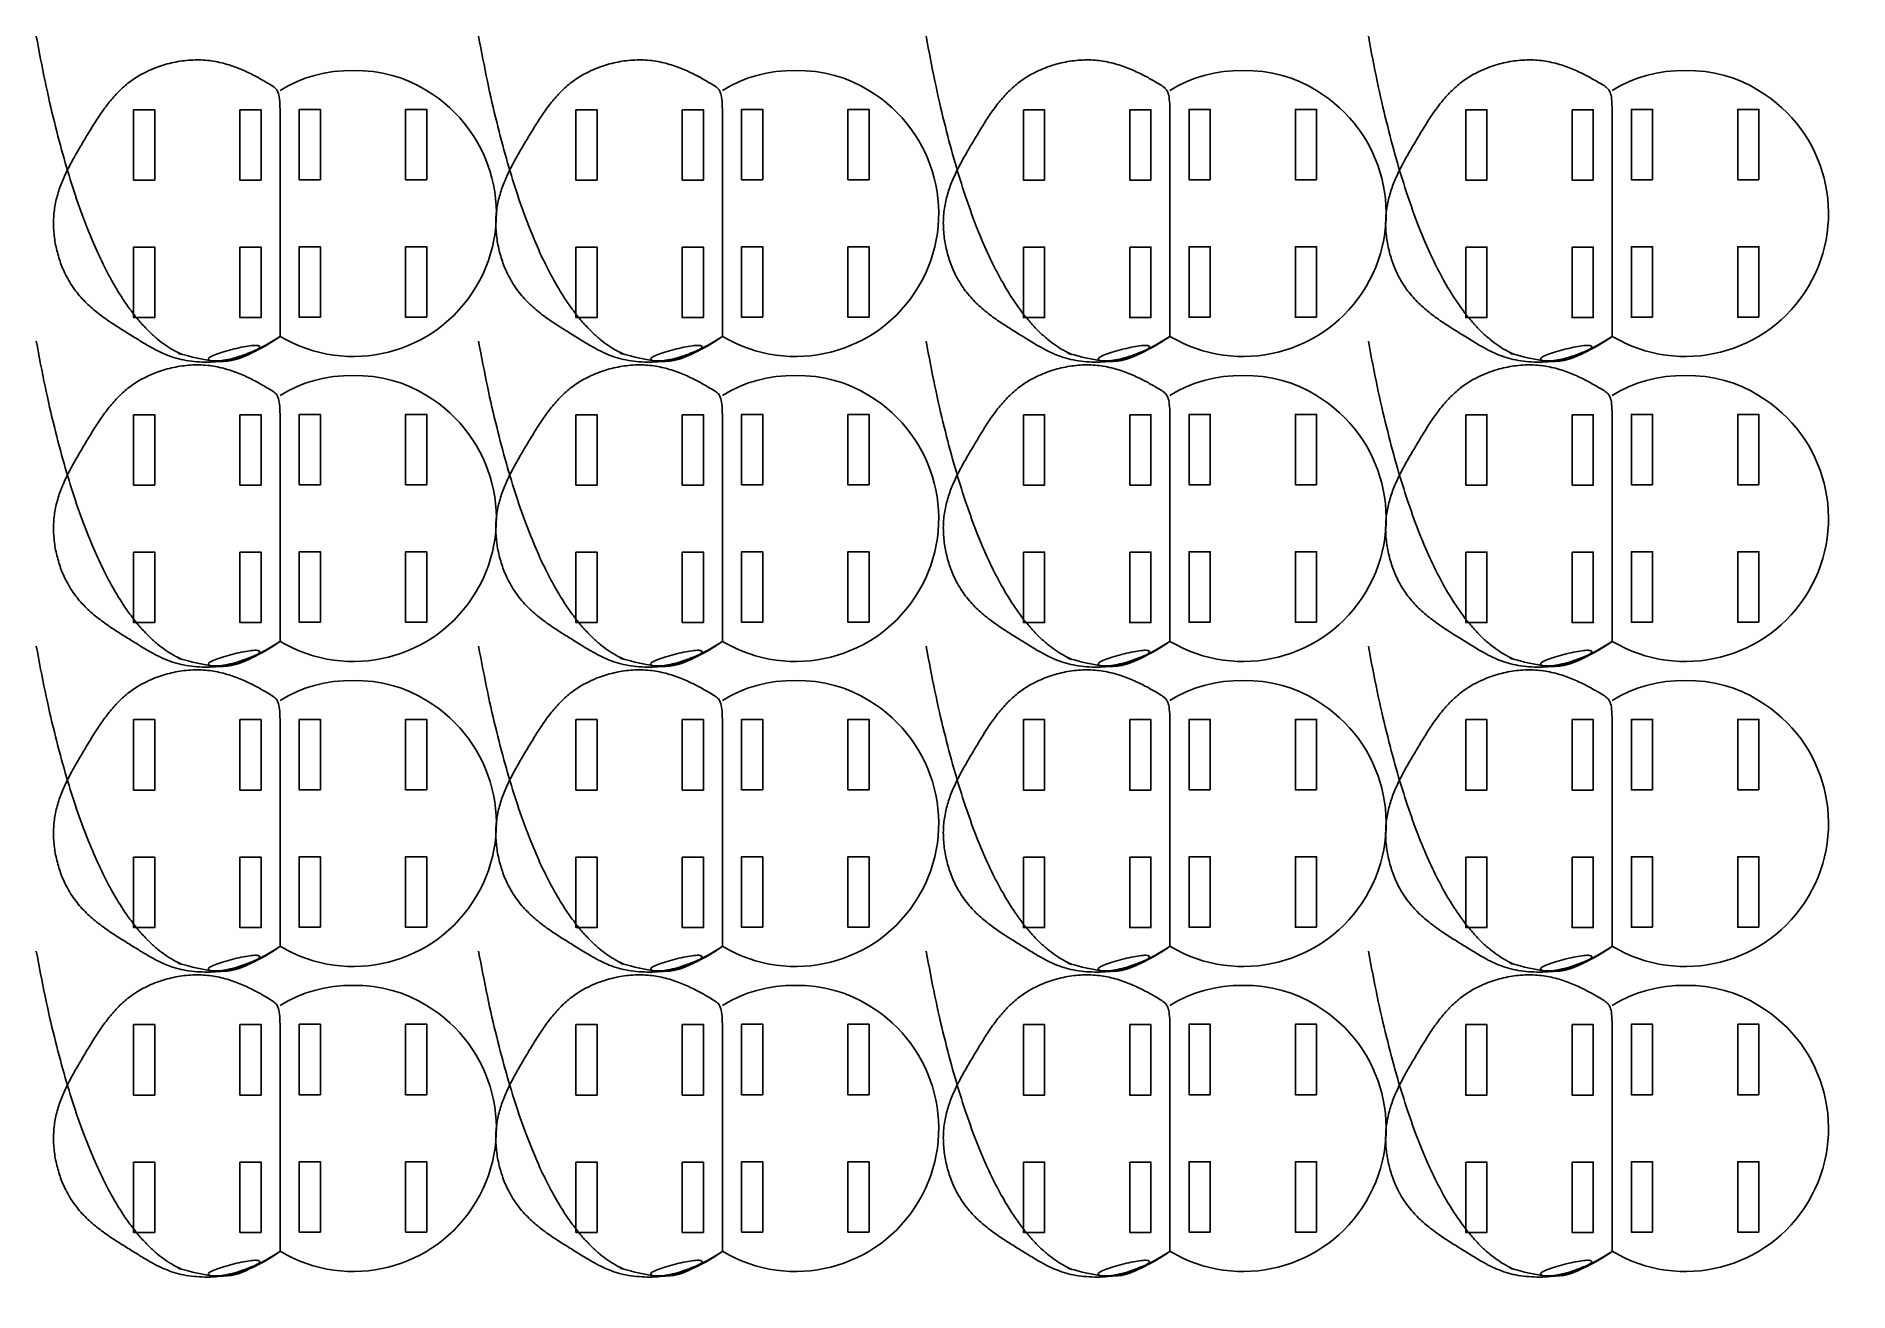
# Model space of a CAD drawing. Header units: millimetres. Extents: x -187 to -58, y -41 to 48.
import ezdxf

# ---------------------------------------------------------------- set-up
doc = ezdxf.new("R2010")
doc.units = ezdxf.units.MM
doc.layers.add('CUT', color=7, linetype='CONTINUOUS')

msp = doc.modelspace()

# ---------------------------------------------------------------- linework, layer by layer
at = {"layer": 'CUT', "color": 7, "linetype": 'CONTINUOUS', "lineweight": -3}
for points in [[(-180.1598903629462, 42.56501599413306), (-178.6598957886684, 42.56501599413306), (-178.6598957886684, 37.56480440684144), (-180.1598903629462, 37.56480440684144), (-180.1598903629462, 42.56501599413306)], [(-172.6054849828903, 42.56501599413306), (-171.1054904086125, 42.56501599413306), (-171.1054904086125, 37.56480440684144), (-172.6054849828903, 37.56480440684144), (-172.6054849828903, 42.56501599413306)], [(-166.8866264773756, 37.58823105614114), (-168.3866210516533, 37.58823105614114), (-168.3866210516533, 42.5877536243357), (-166.8866264773756, 42.5877536243357), (-166.8866264773756, 37.58823105614114)], [(-159.3322210973197, 37.58823105614114), (-160.8322156715975, 37.58823105614114), (-160.8322156715975, 42.5877536243357), (-159.3322210973197, 42.5877536243357), (-159.3322210973197, 37.58823105614114)], [(-148.7337293464971, 42.56501599413306), (-147.2337347722193, 42.56501599413306), (-147.2337347722193, 37.56480440684144), (-148.7337293464971, 37.56480440684144), (-148.7337293464971, 42.56501599413306)], [(-141.1793239664413, 42.56501599413306), (-139.6793293921635, 42.56501599413306), (-139.6793293921635, 37.56480440684144), (-141.1793239664413, 37.56480440684144), (-141.1793239664413, 42.56501599413306)], [(-135.4604654609265, 37.58823105614114), (-136.9604600352043, 37.58823105614114), (-136.9604600352043, 42.5877536243357), (-135.4604654609265, 42.5877536243357), (-135.4604654609265, 37.58823105614114)], [(-127.9060600808707, 37.58823105614114), (-129.4060546551485, 37.58823105614114), (-129.4060546551485, 42.5877536243357), (-127.9060600808707, 42.5877536243357), (-127.9060600808707, 37.58823105614114)], [(-116.9392876226749, 42.56501599413306), (-115.4392930483971, 42.56501599413306), (-115.4392930483971, 37.56480440684144), (-116.9392876226749, 37.56480440684144), (-116.9392876226749, 42.56501599413306)], [(-109.3848822426191, 42.56501599413306), (-107.8848876683413, 42.56501599413306), (-107.8848876683413, 37.56480440684144), (-109.3848822426191, 37.56480440684144), (-109.3848822426191, 42.56501599413306)], [(-103.6660237371043, 37.58823105614114), (-105.1660183113821, 37.58823105614114), (-105.1660183113821, 42.5877536243357), (-103.6660237371043, 42.5877536243357), (-103.6660237371043, 37.58823105614114)], [(-96.11161835704848, 37.58823105614114), (-97.61161293132626, 37.58823105614114), (-97.61161293132626, 42.5877536243357), (-96.11161835704848, 42.5877536243357), (-96.11161835704848, 37.58823105614114)], [(-85.5131266062259, 42.56501599413306), (-84.0131320319481, 42.56501599413306), (-84.0131320319481, 37.56480440684144), (-85.5131266062259, 37.56480440684144), (-85.5131266062259, 42.56501599413306)], [(-77.95872122617004, 42.56501599413306), (-76.45872665189226, 42.56501599413306), (-76.45872665189226, 37.56480440684144), (-77.95872122617004, 37.56480440684144), (-77.95872122617004, 42.56501599413306)], [(-72.23986272065531, 37.58823105614114), (-73.73985729493309, 37.58823105614114), (-73.73985729493309, 42.5877536243357), (-72.23986272065531, 42.5877536243357), (-72.23986272065531, 37.58823105614114)], [(-64.68545734059947, 37.58823105614114), (-66.18545191487725, 37.58823105614114), (-66.18545191487725, 42.5877536243357), (-64.68545734059947, 42.5877536243357), (-64.68545734059947, 37.58823105614114)], [(-180.1598903629462, 32.80437146532321), (-178.6598957886684, 32.80437146532321), (-178.6598957886684, 27.80484889712865), (-180.1598903629462, 27.80484889712865), (-180.1598903629462, 32.80437146532321)], [(-172.6054849828903, 32.80437146532321), (-171.1054904086125, 32.80437146532321), (-171.1054904086125, 27.80484889712865), (-172.6054849828903, 27.80484889712865), (-172.6054849828903, 32.80437146532321)], [(-166.8866264773756, 27.8275865273313), (-168.3866210516533, 27.8275865273313), (-168.3866210516533, 32.82779811462292), (-166.8866264773756, 32.82779811462292), (-166.8866264773756, 27.8275865273313)], [(-159.3322210973197, 27.8275865273313), (-160.8322156715975, 27.8275865273313), (-160.8322156715975, 32.82779811462292), (-159.3322210973197, 32.82779811462292), (-159.3322210973197, 27.8275865273313)], [(-148.7337293464971, 32.80437146532321), (-147.2337347722193, 32.80437146532321), (-147.2337347722193, 27.80484889712865), (-148.7337293464971, 27.80484889712865), (-148.7337293464971, 32.80437146532321)], [(-141.1793239664413, 32.80437146532321), (-139.6793293921635, 32.80437146532321), (-139.6793293921635, 27.80484889712865), (-141.1793239664413, 27.80484889712865), (-141.1793239664413, 32.80437146532321)], [(-135.4604654609265, 27.8275865273313), (-136.9604600352043, 27.8275865273313), (-136.9604600352043, 32.82779811462292), (-135.4604654609265, 32.82779811462292), (-135.4604654609265, 27.8275865273313)], [(-127.9060600808707, 27.8275865273313), (-129.4060546551485, 27.8275865273313), (-129.4060546551485, 32.82779811462292), (-127.9060600808707, 32.82779811462292), (-127.9060600808707, 27.8275865273313)], [(-116.9392876226749, 32.80437146532321), (-115.4392930483971, 32.80437146532321), (-115.4392930483971, 27.80484889712865), (-116.9392876226749, 27.80484889712865), (-116.9392876226749, 32.80437146532321)], [(-109.3848822426191, 32.80437146532321), (-107.8848876683413, 32.80437146532321), (-107.8848876683413, 27.80484889712865), (-109.3848822426191, 27.80484889712865), (-109.3848822426191, 32.80437146532321)], [(-103.6660237371043, 27.8275865273313), (-105.1660183113821, 27.8275865273313), (-105.1660183113821, 32.82779811462292), (-103.6660237371043, 32.82779811462292), (-103.6660237371043, 27.8275865273313)], [(-96.11161835704848, 27.8275865273313), (-97.61161293132626, 27.8275865273313), (-97.61161293132626, 32.82779811462292), (-96.11161835704848, 32.82779811462292), (-96.11161835704848, 27.8275865273313)], [(-85.5131266062259, 32.80437146532321), (-84.0131320319481, 32.80437146532321), (-84.0131320319481, 27.80484889712865), (-85.5131266062259, 27.80484889712865), (-85.5131266062259, 32.80437146532321)], [(-77.95872122617004, 32.80437146532321), (-76.45872665189226, 32.80437146532321), (-76.45872665189226, 27.80484889712865), (-77.95872122617004, 27.80484889712865), (-77.95872122617004, 32.80437146532321)], [(-72.23986272065531, 27.8275865273313), (-73.73985729493309, 27.8275865273313), (-73.73985729493309, 32.82779811462292), (-72.23986272065531, 32.82779811462292), (-72.23986272065531, 27.8275865273313)], [(-64.68545734059947, 27.8275865273313), (-66.18545191487725, 27.8275865273313), (-66.18545191487725, 32.82779811462292), (-64.68545734059947, 32.82779811462292), (-64.68545734059947, 27.8275865273313)], [(-180.1598903629462, 20.90621744269011), (-178.6598957886684, 20.90621744269011), (-178.6598957886684, 15.9060058553985), (-180.1598903629462, 15.9060058553985), (-180.1598903629462, 20.90621744269011)], [(-172.6054849828903, 20.90621744269011), (-171.1054904086125, 20.90621744269011), (-171.1054904086125, 15.9060058553985), (-172.6054849828903, 15.9060058553985), (-172.6054849828903, 20.90621744269011)], [(-166.8866264773756, 15.9294325046982), (-168.3866210516533, 15.9294325046982), (-168.3866210516533, 20.92895507289276), (-166.8866264773756, 20.92895507289276), (-166.8866264773756, 15.9294325046982)], [(-159.3322210973197, 15.9294325046982), (-160.8322156715975, 15.9294325046982), (-160.8322156715975, 20.92895507289276), (-159.3322210973197, 20.92895507289276), (-159.3322210973197, 15.9294325046982)], [(-148.7337293464971, 20.90621744269011), (-147.2337347722193, 20.90621744269011), (-147.2337347722193, 15.9060058553985), (-148.7337293464971, 15.9060058553985), (-148.7337293464971, 20.90621744269011)], [(-141.1793239664413, 20.90621744269011), (-139.6793293921635, 20.90621744269011), (-139.6793293921635, 15.9060058553985), (-141.1793239664413, 15.9060058553985), (-141.1793239664413, 20.90621744269011)], [(-135.4604654609265, 15.9294325046982), (-136.9604600352043, 15.9294325046982), (-136.9604600352043, 20.92895507289276), (-135.4604654609265, 20.92895507289276), (-135.4604654609265, 15.9294325046982)], [(-127.9060600808707, 15.9294325046982), (-129.4060546551485, 15.9294325046982), (-129.4060546551485, 20.92895507289276), (-127.9060600808707, 20.92895507289276), (-127.9060600808707, 15.9294325046982)], [(-116.9392876226749, 20.90621744269011), (-115.4392930483971, 20.90621744269011), (-115.4392930483971, 15.9060058553985), (-116.9392876226749, 15.9060058553985), (-116.9392876226749, 20.90621744269011)], [(-109.3848822426191, 20.90621744269011), (-107.8848876683413, 20.90621744269011), (-107.8848876683413, 15.9060058553985), (-109.3848822426191, 15.9060058553985), (-109.3848822426191, 20.90621744269011)], [(-103.6660237371043, 15.9294325046982), (-105.1660183113821, 15.9294325046982), (-105.1660183113821, 20.92895507289276), (-103.6660237371043, 20.92895507289276), (-103.6660237371043, 15.9294325046982)], [(-96.11161835704848, 15.9294325046982), (-97.61161293132626, 15.9294325046982), (-97.61161293132626, 20.92895507289276), (-96.11161835704848, 20.92895507289276), (-96.11161835704848, 15.9294325046982)], [(-85.5131266062259, 20.90621744269011), (-84.0131320319481, 20.90621744269011), (-84.0131320319481, 15.9060058553985), (-85.5131266062259, 15.9060058553985), (-85.5131266062259, 20.90621744269011)], [(-77.95872122617004, 20.90621744269011), (-76.45872665189226, 20.90621744269011), (-76.45872665189226, 15.9060058553985), (-77.95872122617004, 15.9060058553985), (-77.95872122617004, 20.90621744269011)], [(-72.23986272065531, 15.9294325046982), (-73.73985729493309, 15.9294325046982), (-73.73985729493309, 20.92895507289276), (-72.23986272065531, 20.92895507289276), (-72.23986272065531, 15.9294325046982)], [(-64.68545734059947, 15.9294325046982), (-66.18545191487725, 15.9294325046982), (-66.18545191487725, 20.92895507289276), (-64.68545734059947, 20.92895507289276), (-64.68545734059947, 15.9294325046982)], [(-180.1598903629462, 11.14557291388027), (-178.6598957886684, 11.14557291388027), (-178.6598957886684, 6.14605034568571), (-180.1598903629462, 6.14605034568571), (-180.1598903629462, 11.14557291388027)], [(-172.6054849828903, 11.14557291388027), (-171.1054904086125, 11.14557291388027), (-171.1054904086125, 6.14605034568571), (-172.6054849828903, 6.14605034568571), (-172.6054849828903, 11.14557291388027)], [(-166.8866264773756, 6.168787975888359), (-168.3866210516533, 6.168787975888359), (-168.3866210516533, 11.16899956317997), (-166.8866264773756, 11.16899956317997), (-166.8866264773756, 6.168787975888359)], [(-159.3322210973197, 6.168787975888359), (-160.8322156715975, 6.168787975888359), (-160.8322156715975, 11.16899956317997), (-159.3322210973197, 11.16899956317997), (-159.3322210973197, 6.168787975888359)], [(-148.7337293464971, 11.14557291388027), (-147.2337347722193, 11.14557291388027), (-147.2337347722193, 6.14605034568571), (-148.7337293464971, 6.14605034568571), (-148.7337293464971, 11.14557291388027)], [(-141.1793239664413, 11.14557291388027), (-139.6793293921635, 11.14557291388027), (-139.6793293921635, 6.14605034568571), (-141.1793239664413, 6.14605034568571), (-141.1793239664413, 11.14557291388027)], [(-135.4604654609265, 6.168787975888359), (-136.9604600352043, 6.168787975888359), (-136.9604600352043, 11.16899956317997), (-135.4604654609265, 11.16899956317997), (-135.4604654609265, 6.168787975888359)], [(-127.9060600808707, 6.168787975888359), (-129.4060546551485, 6.168787975888359), (-129.4060546551485, 11.16899956317997), (-127.9060600808707, 11.16899956317997), (-127.9060600808707, 6.168787975888359)], [(-116.9392876226749, 11.14557291388027), (-115.4392930483971, 11.14557291388027), (-115.4392930483971, 6.14605034568571), (-116.9392876226749, 6.14605034568571), (-116.9392876226749, 11.14557291388027)], [(-109.3848822426191, 11.14557291388027), (-107.8848876683413, 11.14557291388027), (-107.8848876683413, 6.14605034568571), (-109.3848822426191, 6.14605034568571), (-109.3848822426191, 11.14557291388027)], [(-103.6660237371043, 6.168787975888359), (-105.1660183113821, 6.168787975888359), (-105.1660183113821, 11.16899956317997), (-103.6660237371043, 11.16899956317997), (-103.6660237371043, 6.168787975888359)], [(-96.11161835704848, 6.168787975888359), (-97.61161293132626, 6.168787975888359), (-97.61161293132626, 11.16899956317997), (-96.11161835704848, 11.16899956317997), (-96.11161835704848, 6.168787975888359)], [(-85.5131266062259, 11.14557291388027), (-84.0131320319481, 11.14557291388027), (-84.0131320319481, 6.14605034568571), (-85.5131266062259, 6.14605034568571), (-85.5131266062259, 11.14557291388027)], [(-77.95872122617004, 11.14557291388027), (-76.45872665189226, 11.14557291388027), (-76.45872665189226, 6.14605034568571), (-77.95872122617004, 6.14605034568571), (-77.95872122617004, 11.14557291388027)], [(-72.23986272065531, 6.168787975888359), (-73.73985729493309, 6.168787975888359), (-73.73985729493309, 11.16899956317997), (-72.23986272065531, 11.16899956317997), (-72.23986272065531, 6.168787975888359)], [(-64.68545734059947, 6.168787975888359), (-66.18545191487725, 6.168787975888359), (-66.18545191487725, 11.16899956317997), (-64.68545734059947, 11.16899956317997), (-64.68545734059947, 6.168787975888359)], [(-180.1598903629462, -0.752581108752827), (-178.6598957886684, -0.752581108752827), (-178.6598957886684, -5.752792696044441), (-180.1598903629462, -5.752792696044441), (-180.1598903629462, -0.752581108752827)], [(-172.6054849828903, -0.752581108752827), (-171.1054904086125, -0.752581108752827), (-171.1054904086125, -5.752792696044441), (-172.6054849828903, -5.752792696044441), (-172.6054849828903, -0.752581108752827)], [(-166.8866264773756, -5.729366046744742), (-168.3866210516533, -5.729366046744742), (-168.3866210516533, -0.7298434785501781), (-166.8866264773756, -0.7298434785501781), (-166.8866264773756, -5.729366046744742)], [(-159.3322210973197, -5.729366046744742), (-160.8322156715975, -5.729366046744742), (-160.8322156715975, -0.7298434785501781), (-159.3322210973197, -0.7298434785501781), (-159.3322210973197, -5.729366046744742)], [(-148.7337293464971, -0.752581108752827), (-147.2337347722193, -0.752581108752827), (-147.2337347722193, -5.752792696044441), (-148.7337293464971, -5.752792696044441), (-148.7337293464971, -0.752581108752827)], [(-141.1793239664413, -0.752581108752827), (-139.6793293921635, -0.752581108752827), (-139.6793293921635, -5.752792696044441), (-141.1793239664413, -5.752792696044441), (-141.1793239664413, -0.752581108752827)], [(-135.4604654609265, -5.729366046744742), (-136.9604600352043, -5.729366046744742), (-136.9604600352043, -0.7298434785501781), (-135.4604654609265, -0.7298434785501781), (-135.4604654609265, -5.729366046744742)], [(-127.9060600808707, -5.729366046744742), (-129.4060546551485, -5.729366046744742), (-129.4060546551485, -0.7298434785501781), (-127.9060600808707, -0.7298434785501781), (-127.9060600808707, -5.729366046744742)], [(-116.9392876226749, -0.752581108752827), (-115.4392930483971, -0.752581108752827), (-115.4392930483971, -5.752792696044441), (-116.9392876226749, -5.752792696044441), (-116.9392876226749, -0.752581108752827)], [(-109.3848822426191, -0.752581108752827), (-107.8848876683413, -0.752581108752827), (-107.8848876683413, -5.752792696044441), (-109.3848822426191, -5.752792696044441), (-109.3848822426191, -0.752581108752827)], [(-103.6660237371043, -5.729366046744742), (-105.1660183113821, -5.729366046744742), (-105.1660183113821, -0.7298434785501781), (-103.6660237371043, -0.7298434785501781), (-103.6660237371043, -5.729366046744742)], [(-96.11161835704848, -5.729366046744742), (-97.61161293132626, -5.729366046744742), (-97.61161293132626, -0.7298434785501781), (-96.11161835704848, -0.7298434785501781), (-96.11161835704848, -5.729366046744742)], [(-85.5131266062259, -0.752581108752827), (-84.0131320319481, -0.752581108752827), (-84.0131320319481, -5.752792696044441), (-85.5131266062259, -5.752792696044441), (-85.5131266062259, -0.752581108752827)], [(-77.95872122617004, -0.752581108752827), (-76.45872665189226, -0.752581108752827), (-76.45872665189226, -5.752792696044441), (-77.95872122617004, -5.752792696044441), (-77.95872122617004, -0.752581108752827)], [(-72.23986272065531, -5.729366046744742), (-73.73985729493309, -5.729366046744742), (-73.73985729493309, -0.7298434785501781), (-72.23986272065531, -0.7298434785501781), (-72.23986272065531, -5.729366046744742)], [(-64.68545734059947, -5.729366046744742), (-66.18545191487725, -5.729366046744742), (-66.18545191487725, -0.7298434785501781), (-64.68545734059947, -0.7298434785501781), (-64.68545734059947, -5.729366046744742)], [(-180.1598903629462, -10.51322563756267), (-178.6598957886684, -10.51322563756267), (-178.6598957886684, -15.51274820575723), (-180.1598903629462, -15.51274820575723), (-180.1598903629462, -10.51322563756267)], [(-172.6054849828903, -10.51322563756267), (-171.1054904086125, -10.51322563756267), (-171.1054904086125, -15.51274820575723), (-172.6054849828903, -15.51274820575723), (-172.6054849828903, -10.51322563756267)], [(-166.8866264773756, -15.49001057555458), (-168.3866210516533, -15.49001057555458), (-168.3866210516533, -10.48979898826297), (-166.8866264773756, -10.48979898826297), (-166.8866264773756, -15.49001057555458)], [(-159.3322210973197, -15.49001057555458), (-160.8322156715975, -15.49001057555458), (-160.8322156715975, -10.48979898826297), (-159.3322210973197, -10.48979898826297), (-159.3322210973197, -15.49001057555458)], [(-148.7337293464971, -10.51322563756267), (-147.2337347722193, -10.51322563756267), (-147.2337347722193, -15.51274820575723), (-148.7337293464971, -15.51274820575723), (-148.7337293464971, -10.51322563756267)], [(-141.1793239664413, -10.51322563756267), (-139.6793293921635, -10.51322563756267), (-139.6793293921635, -15.51274820575723), (-141.1793239664413, -15.51274820575723), (-141.1793239664413, -10.51322563756267)], [(-135.4604654609265, -15.49001057555458), (-136.9604600352043, -15.49001057555458), (-136.9604600352043, -10.48979898826297), (-135.4604654609265, -10.48979898826297), (-135.4604654609265, -15.49001057555458)], [(-127.9060600808707, -15.49001057555458), (-129.4060546551485, -15.49001057555458), (-129.4060546551485, -10.48979898826297), (-127.9060600808707, -10.48979898826297), (-127.9060600808707, -15.49001057555458)], [(-116.9392876226749, -10.51322563756267), (-115.4392930483971, -10.51322563756267), (-115.4392930483971, -15.51274820575723), (-116.9392876226749, -15.51274820575723), (-116.9392876226749, -10.51322563756267)], [(-109.3848822426191, -10.51322563756267), (-107.8848876683413, -10.51322563756267), (-107.8848876683413, -15.51274820575723), (-109.3848822426191, -15.51274820575723), (-109.3848822426191, -10.51322563756267)], [(-103.6660237371043, -15.49001057555458), (-105.1660183113821, -15.49001057555458), (-105.1660183113821, -10.48979898826297), (-103.6660237371043, -10.48979898826297), (-103.6660237371043, -15.49001057555458)], [(-96.11161835704848, -15.49001057555458), (-97.61161293132626, -15.49001057555458), (-97.61161293132626, -10.48979898826297), (-96.11161835704848, -10.48979898826297), (-96.11161835704848, -15.49001057555458)], [(-85.5131266062259, -10.51322563756267), (-84.0131320319481, -10.51322563756267), (-84.0131320319481, -15.51274820575723), (-85.5131266062259, -15.51274820575723), (-85.5131266062259, -10.51322563756267)], [(-77.95872122617004, -10.51322563756267), (-76.45872665189226, -10.51322563756267), (-76.45872665189226, -15.51274820575723), (-77.95872122617004, -15.51274820575723), (-77.95872122617004, -10.51322563756267)], [(-72.23986272065531, -15.49001057555458), (-73.73985729493309, -15.49001057555458), (-73.73985729493309, -10.48979898826297), (-72.23986272065531, -10.48979898826297), (-72.23986272065531, -15.49001057555458)], [(-64.68545734059947, -15.49001057555458), (-66.18545191487725, -15.49001057555458), (-66.18545191487725, -10.48979898826297), (-64.68545734059947, -10.48979898826297), (-64.68545734059947, -15.49001057555458)], [(-180.1598903629462, -22.41137966019577), (-178.6598957886684, -22.41137966019577), (-178.6598957886684, -27.41159124748738), (-180.1598903629462, -27.41159124748738), (-180.1598903629462, -22.41137966019577)], [(-172.6054849828903, -22.41137966019577), (-171.1054904086125, -22.41137966019577), (-171.1054904086125, -27.41159124748738), (-172.6054849828903, -27.41159124748738), (-172.6054849828903, -22.41137966019577)], [(-166.8866264773756, -27.38816459818768), (-168.3866210516533, -27.38816459818768), (-168.3866210516533, -22.38864202999312), (-166.8866264773756, -22.38864202999312), (-166.8866264773756, -27.38816459818768)], [(-159.3322210973197, -27.38816459818768), (-160.8322156715975, -27.38816459818768), (-160.8322156715975, -22.38864202999312), (-159.3322210973197, -22.38864202999312), (-159.3322210973197, -27.38816459818768)], [(-148.7337293464971, -22.41137966019577), (-147.2337347722193, -22.41137966019577), (-147.2337347722193, -27.41159124748738), (-148.7337293464971, -27.41159124748738), (-148.7337293464971, -22.41137966019577)], [(-141.1793239664413, -22.41137966019577), (-139.6793293921635, -22.41137966019577), (-139.6793293921635, -27.41159124748738), (-141.1793239664413, -27.41159124748738), (-141.1793239664413, -22.41137966019577)], [(-135.4604654609265, -27.38816459818768), (-136.9604600352043, -27.38816459818768), (-136.9604600352043, -22.38864202999312), (-135.4604654609265, -22.38864202999312), (-135.4604654609265, -27.38816459818768)], [(-127.9060600808707, -27.38816459818768), (-129.4060546551485, -27.38816459818768), (-129.4060546551485, -22.38864202999312), (-127.9060600808707, -22.38864202999312), (-127.9060600808707, -27.38816459818768)], [(-116.9392876226749, -22.41137966019577), (-115.4392930483971, -22.41137966019577), (-115.4392930483971, -27.41159124748738), (-116.9392876226749, -27.41159124748738), (-116.9392876226749, -22.41137966019577)], [(-109.3848822426191, -22.41137966019577), (-107.8848876683413, -22.41137966019577), (-107.8848876683413, -27.41159124748738), (-109.3848822426191, -27.41159124748738), (-109.3848822426191, -22.41137966019577)], [(-103.6660237371043, -27.38816459818768), (-105.1660183113821, -27.38816459818768), (-105.1660183113821, -22.38864202999312), (-103.6660237371043, -22.38864202999312), (-103.6660237371043, -27.38816459818768)], [(-96.11161835704848, -27.38816459818768), (-97.61161293132626, -27.38816459818768), (-97.61161293132626, -22.38864202999312), (-96.11161835704848, -22.38864202999312), (-96.11161835704848, -27.38816459818768)], [(-85.5131266062259, -22.41137966019577), (-84.0131320319481, -22.41137966019577), (-84.0131320319481, -27.41159124748738), (-85.5131266062259, -27.41159124748738), (-85.5131266062259, -22.41137966019577)], [(-77.95872122617004, -22.41137966019577), (-76.45872665189226, -22.41137966019577), (-76.45872665189226, -27.41159124748738), (-77.95872122617004, -27.41159124748738), (-77.95872122617004, -22.41137966019577)], [(-72.23986272065531, -27.38816459818768), (-73.73985729493309, -27.38816459818768), (-73.73985729493309, -22.38864202999312), (-72.23986272065531, -22.38864202999312), (-72.23986272065531, -27.38816459818768)], [(-64.68545734059947, -27.38816459818768), (-66.18545191487725, -27.38816459818768), (-66.18545191487725, -22.38864202999312), (-64.68545734059947, -22.38864202999312), (-64.68545734059947, -27.38816459818768)], [(-180.1598903629462, -32.1720241890056), (-178.6598957886684, -32.1720241890056), (-178.6598957886684, -37.17154675720017), (-180.1598903629462, -37.17154675720017), (-180.1598903629462, -32.1720241890056)], [(-172.6054849828903, -32.1720241890056), (-171.1054904086125, -32.1720241890056), (-171.1054904086125, -37.17154675720017), (-172.6054849828903, -37.17154675720017), (-172.6054849828903, -32.1720241890056)], [(-166.8866264773756, -37.14880912699752), (-168.3866210516533, -37.14880912699752), (-168.3866210516533, -32.14859753970591), (-166.8866264773756, -32.14859753970591), (-166.8866264773756, -37.14880912699752)], [(-159.3322210973197, -37.14880912699752), (-160.8322156715975, -37.14880912699752), (-160.8322156715975, -32.14859753970591), (-159.3322210973197, -32.14859753970591), (-159.3322210973197, -37.14880912699752)], [(-148.7337293464971, -32.1720241890056), (-147.2337347722193, -32.1720241890056), (-147.2337347722193, -37.17154675720017), (-148.7337293464971, -37.17154675720017), (-148.7337293464971, -32.1720241890056)], [(-141.1793239664413, -32.1720241890056), (-139.6793293921635, -32.1720241890056), (-139.6793293921635, -37.17154675720017), (-141.1793239664413, -37.17154675720017), (-141.1793239664413, -32.1720241890056)], [(-135.4604654609265, -37.14880912699752), (-136.9604600352043, -37.14880912699752), (-136.9604600352043, -32.14859753970591), (-135.4604654609265, -32.14859753970591), (-135.4604654609265, -37.14880912699752)], [(-127.9060600808707, -37.14880912699752), (-129.4060546551485, -37.14880912699752), (-129.4060546551485, -32.14859753970591), (-127.9060600808707, -32.14859753970591), (-127.9060600808707, -37.14880912699752)], [(-116.9392876226749, -32.1720241890056), (-115.4392930483971, -32.1720241890056), (-115.4392930483971, -37.17154675720017), (-116.9392876226749, -37.17154675720017), (-116.9392876226749, -32.1720241890056)], [(-109.3848822426191, -32.1720241890056), (-107.8848876683413, -32.1720241890056), (-107.8848876683413, -37.17154675720017), (-109.3848822426191, -37.17154675720017), (-109.3848822426191, -32.1720241890056)], [(-103.6660237371043, -37.14880912699752), (-105.1660183113821, -37.14880912699752), (-105.1660183113821, -32.14859753970591), (-103.6660237371043, -32.14859753970591), (-103.6660237371043, -37.14880912699752)], [(-96.11161835704848, -37.14880912699752), (-97.61161293132626, -37.14880912699752), (-97.61161293132626, -32.14859753970591), (-96.11161835704848, -32.14859753970591), (-96.11161835704848, -37.14880912699752)], [(-85.5131266062259, -32.1720241890056), (-84.0131320319481, -32.1720241890056), (-84.0131320319481, -37.17154675720017), (-85.5131266062259, -37.17154675720017), (-85.5131266062259, -32.1720241890056)], [(-77.95872122617004, -32.1720241890056), (-76.45872665189226, -32.1720241890056), (-76.45872665189226, -37.17154675720017), (-77.95872122617004, -37.17154675720017), (-77.95872122617004, -32.1720241890056)], [(-72.23986272065531, -37.14880912699752), (-73.73985729493309, -37.14880912699752), (-73.73985729493309, -32.14859753970591), (-72.23986272065531, -32.14859753970591), (-72.23986272065531, -37.14880912699752)], [(-64.68545734059947, -37.14880912699752), (-66.18545191487725, -37.14880912699752), (-66.18545191487725, -32.14859753970591), (-64.68545734059947, -32.14859753970591), (-64.68545734059947, -37.14880912699752)]]:
    msp.add_lwpolyline(points, dxfattribs=at)
for points, knots in [([(-169.746055730133, 26.46746282975466), (-172.6254665367047, 24.55887993092625), (-177.2646321171422, 24.55887993092625), (-180.144042923714, 26.46746282975466), (-184.9644205266756, 29.33791638806483), (-186.5450303353082, 35.57422823546408), (-183.673887757901, 40.39460583842565), (-180.8020561613967, 45.21498344138723), (-174.5664333330945, 46.79559325001986), (-169.746055730133, 43.92445067261264), (-169.746055730133, 43.92445067261264), (-169.746055730133, 26.46746282975466), (-169.746055730133, 26.46746282975466), (-169.746055730133, 26.46746282975466), (-172.6254665367047, 24.55887993092625), (-177.2646321171422, 24.55887993092625)], [0, 1, 2, 3, 4, 5, 6, 7, 8, 9, 10, 11, 12, 13, 14, 15, 16, 17, 18, 19]), ([(-138.3198947136839, 26.46746282975466), (-141.1993055202557, 24.55887993092625), (-145.8384711006932, 24.55887993092625), (-148.717881907265, 26.46746282975466), (-153.5382595102266, 29.33791638806483), (-155.1188693188592, 35.57422823546408), (-152.247726741452, 40.39460583842565), (-149.3758951449477, 45.21498344138723), (-143.1402723166455, 46.79559325001986), (-138.3198947136839, 43.92445067261264), (-138.3198947136839, 43.92445067261264), (-138.3198947136839, 26.46746282975466), (-138.3198947136839, 26.46746282975466), (-138.3198947136839, 26.46746282975466), (-141.1993055202557, 24.55887993092625), (-145.8384711006932, 24.55887993092625)], [0, 1, 2, 3, 4, 5, 6, 7, 8, 9, 10, 11, 12, 13, 14, 15, 16, 17, 18, 19]), ([(-106.5254529898617, 26.46746282975466), (-109.4048637964335, 24.55887993092625), (-114.0440293768709, 24.55887993092625), (-116.9234401834428, 26.46746282975466), (-121.7438177864043, 29.33791638806483), (-123.324427595037, 35.57422823546408), (-120.4532850176297, 40.39460583842565), (-117.5814534211255, 45.21498344138723), (-111.3458305928233, 46.79559325001986), (-106.5254529898617, 43.92445067261264), (-106.5254529898617, 43.92445067261264), (-106.5254529898617, 26.46746282975466), (-106.5254529898617, 26.46746282975466), (-106.5254529898617, 26.46746282975466), (-109.4048637964335, 24.55887993092625), (-114.0440293768709, 24.55887993092625)], [0, 1, 2, 3, 4, 5, 6, 7, 8, 9, 10, 11, 12, 13, 14, 15, 16, 17, 18, 19]), ([(-75.09929197341268, 26.46746282975466), (-77.97870277998449, 24.55887993092625), (-82.61786836042192, 24.55887993092625), (-85.49727916699374, 26.46746282975466), (-90.3176567699553, 29.33791638806483), (-91.89826657858794, 35.57422823546408), (-89.02712400118072, 40.39460583842565), (-86.15529240467646, 45.21498344138723), (-79.91966957637425, 46.79559325001986), (-75.09929197341268, 43.92445067261264), (-75.09929197341268, 43.92445067261264), (-75.09929197341268, 26.46746282975466), (-75.09929197341268, 26.46746282975466), (-75.09929197341268, 26.46746282975466), (-77.97870277998449, 24.55887993092625), (-82.61786836042192, 24.55887993092625)], [0, 1, 2, 3, 4, 5, 6, 7, 8, 9, 10, 11, 12, 13, 14, 15, 16, 17, 18, 19]), ([(-169.746055730133, 43.92513969170969), (-166.8666449235611, 45.8337225905381), (-162.2274793431237, 45.8337225905381), (-159.3480685365519, 43.92513969170969), (-154.5276909335903, 41.05468613339953), (-152.9470811249577, 34.81837428600027), (-155.8182237023649, 29.9979966830387), (-158.6900552988692, 25.17761908007713), (-164.9256781271714, 23.5970092714445), (-169.746055730133, 26.46815184885171)], [0, 0, 0, 0, 1, 1, 1, 2, 2, 2, 3, 3, 3, 3]), ([(-138.3198947136839, 43.92513969170969), (-135.4404839071121, 45.8337225905381), (-130.8013183266747, 45.8337225905381), (-127.9219075201029, 43.92513969170969), (-123.1015299171413, 41.05468613339953), (-121.5209201085087, 34.81837428600027), (-124.3920626859159, 29.9979966830387), (-127.2638942824201, 25.17761908007713), (-133.4995171107223, 23.5970092714445), (-138.3198947136839, 26.46815184885171)], [0, 0, 0, 0, 1, 1, 1, 2, 2, 2, 3, 3, 3, 3]), ([(-106.5254529898617, 43.92513969170969), (-103.6460421832899, 45.8337225905381), (-99.00687660285246, 45.8337225905381), (-96.12746579628063, 43.92513969170969), (-91.30708819331906, 41.05468613339953), (-89.72647838468644, 34.81837428600027), (-92.59762096209366, 29.9979966830387), (-95.46945255859792, 25.17761908007713), (-101.7050753869001, 23.5970092714445), (-106.5254529898617, 26.46815184885171)], [0, 0, 0, 0, 1, 1, 1, 2, 2, 2, 3, 3, 3, 3]), ([(-75.09929197341268, 43.92513969170969), (-72.21988116684086, 45.8337225905381), (-67.58071558640343, 45.8337225905381), (-64.70130477983162, 43.92513969170969), (-59.88092717687005, 41.05468613339953), (-58.30031736823742, 34.81837428600027), (-61.17145994564464, 29.9979966830387), (-64.0432915421489, 25.17761908007713), (-70.2789143704511, 23.5970092714445), (-75.09929197341268, 26.46815184885171)], [0, 0, 0, 0, 1, 1, 1, 2, 2, 2, 3, 3, 3, 3]), ([(-169.746055730133, 4.808664278311723), (-172.6254665367047, 2.900081379483313), (-177.2646321171422, 2.900081379483313), (-180.144042923714, 4.808664278311723), (-184.9644205266756, 7.679117836621888), (-186.5450303353082, 13.91542968402114), (-183.673887757901, 18.73580728698272), (-180.8020561613967, 23.55618488994429), (-174.5664333330945, 25.13679469857691), (-169.746055730133, 22.2656521211697), (-169.746055730133, 22.2656521211697), (-169.746055730133, 4.808664278311723), (-169.746055730133, 4.808664278311723), (-169.746055730133, 4.808664278311723), (-172.6254665367047, 2.900081379483313), (-177.2646321171422, 2.900081379483313)], [0, 1, 2, 3, 4, 5, 6, 7, 8, 9, 10, 11, 12, 13, 14, 15, 16, 17, 18, 19]), ([(-138.3198947136839, 4.808664278311723), (-141.1993055202557, 2.900081379483313), (-145.8384711006932, 2.900081379483313), (-148.717881907265, 4.808664278311723), (-153.5382595102266, 7.679117836621888), (-155.1188693188592, 13.91542968402114), (-152.247726741452, 18.73580728698272), (-149.3758951449477, 23.55618488994429), (-143.1402723166455, 25.13679469857691), (-138.3198947136839, 22.2656521211697), (-138.3198947136839, 22.2656521211697), (-138.3198947136839, 4.808664278311723), (-138.3198947136839, 4.808664278311723), (-138.3198947136839, 4.808664278311723), (-141.1993055202557, 2.900081379483313), (-145.8384711006932, 2.900081379483313)], [0, 1, 2, 3, 4, 5, 6, 7, 8, 9, 10, 11, 12, 13, 14, 15, 16, 17, 18, 19]), ([(-106.5254529898617, 4.808664278311723), (-109.4048637964335, 2.900081379483313), (-114.0440293768709, 2.900081379483313), (-116.9234401834428, 4.808664278311723), (-121.7438177864043, 7.679117836621888), (-123.324427595037, 13.91542968402114), (-120.4532850176297, 18.73580728698272), (-117.5814534211255, 23.55618488994429), (-111.3458305928233, 25.13679469857691), (-106.5254529898617, 22.2656521211697), (-106.5254529898617, 22.2656521211697), (-106.5254529898617, 4.808664278311723), (-106.5254529898617, 4.808664278311723), (-106.5254529898617, 4.808664278311723), (-109.4048637964335, 2.900081379483313), (-114.0440293768709, 2.900081379483313)], [0, 1, 2, 3, 4, 5, 6, 7, 8, 9, 10, 11, 12, 13, 14, 15, 16, 17, 18, 19]), ([(-75.09929197341268, 4.808664278311723), (-77.97870277998449, 2.900081379483313), (-82.61786836042192, 2.900081379483313), (-85.49727916699374, 4.808664278311723), (-90.3176567699553, 7.679117836621888), (-91.89826657858794, 13.91542968402114), (-89.02712400118072, 18.73580728698272), (-86.15529240467646, 23.55618488994429), (-79.91966957637425, 25.13679469857691), (-75.09929197341268, 22.2656521211697), (-75.09929197341268, 22.2656521211697), (-75.09929197341268, 4.808664278311723), (-75.09929197341268, 4.808664278311723), (-75.09929197341268, 4.808664278311723), (-77.97870277998449, 2.900081379483313), (-82.61786836042192, 2.900081379483313)], [0, 1, 2, 3, 4, 5, 6, 7, 8, 9, 10, 11, 12, 13, 14, 15, 16, 17, 18, 19]), ([(-169.746055730133, 22.26634114026675), (-166.8666449235611, 24.17492403909516), (-162.2274793431237, 24.17492403909516), (-159.3480685365519, 22.26634114026675), (-154.5276909335903, 19.39588758195659), (-152.9470811249577, 13.15957573455733), (-155.8182237023649, 8.339198131595756), (-158.6900552988692, 3.518820528634184), (-164.9256781271714, 1.938210720001559), (-169.746055730133, 4.809353297408773)], [0, 0, 0, 0, 1, 1, 1, 2, 2, 2, 3, 3, 3, 3]), ([(-138.3198947136839, 22.26634114026675), (-135.4404839071121, 24.17492403909516), (-130.8013183266747, 24.17492403909516), (-127.9219075201029, 22.26634114026675), (-123.1015299171413, 19.39588758195659), (-121.5209201085087, 13.15957573455733), (-124.3920626859159, 8.339198131595756), (-127.2638942824201, 3.518820528634184), (-133.4995171107223, 1.938210720001559), (-138.3198947136839, 4.809353297408773)], [0, 0, 0, 0, 1, 1, 1, 2, 2, 2, 3, 3, 3, 3]), ([(-106.5254529898617, 22.26634114026675), (-103.6460421832899, 24.17492403909516), (-99.00687660285246, 24.17492403909516), (-96.12746579628063, 22.26634114026675), (-91.30708819331906, 19.39588758195659), (-89.72647838468644, 13.15957573455733), (-92.59762096209366, 8.339198131595756), (-95.46945255859792, 3.518820528634184), (-101.7050753869001, 1.938210720001559), (-106.5254529898617, 4.809353297408773)], [0, 0, 0, 0, 1, 1, 1, 2, 2, 2, 3, 3, 3, 3]), ([(-75.09929197341268, 22.26634114026675), (-72.21988116684086, 24.17492403909516), (-67.58071558640343, 24.17492403909516), (-64.70130477983162, 22.26634114026675), (-59.88092717687005, 19.39588758195659), (-58.30031736823742, 13.15957573455733), (-61.17145994564464, 8.339198131595756), (-64.0432915421489, 3.518820528634184), (-70.2789143704511, 1.938210720001559), (-75.09929197341268, 4.809353297408773)], [0, 0, 0, 0, 1, 1, 1, 2, 2, 2, 3, 3, 3, 3]), ([(-169.746055730133, -16.85013427313122), (-172.6254665367047, -18.75871717195963), (-177.2646321171422, -18.75871717195963), (-180.144042923714, -16.85013427313122), (-184.9644205266756, -13.97968071482105), (-186.5450303353082, -7.743368867421797), (-183.673887757901, -2.922991264460225), (-180.8020561613967, 1.897386338501348), (-174.5664333330945, 3.477996147133974), (-169.746055730133, 0.6068535697267589), (-169.746055730133, 0.6068535697267589), (-169.746055730133, -16.85013427313122), (-169.746055730133, -16.85013427313122), (-169.746055730133, -16.85013427313122), (-172.6254665367047, -18.75871717195963), (-177.2646321171422, -18.75871717195963)], [0, 1, 2, 3, 4, 5, 6, 7, 8, 9, 10, 11, 12, 13, 14, 15, 16, 17, 18, 19]), ([(-138.3198947136839, -16.85013427313122), (-141.1993055202557, -18.75871717195963), (-145.8384711006932, -18.75871717195963), (-148.717881907265, -16.85013427313122), (-153.5382595102266, -13.97968071482105), (-155.1188693188592, -7.743368867421797), (-152.247726741452, -2.922991264460225), (-149.3758951449477, 1.897386338501348), (-143.1402723166455, 3.477996147133974), (-138.3198947136839, 0.6068535697267589), (-138.3198947136839, 0.6068535697267589), (-138.3198947136839, -16.85013427313122), (-138.3198947136839, -16.85013427313122), (-138.3198947136839, -16.85013427313122), (-141.1993055202557, -18.75871717195963), (-145.8384711006932, -18.75871717195963)], [0, 1, 2, 3, 4, 5, 6, 7, 8, 9, 10, 11, 12, 13, 14, 15, 16, 17, 18, 19]), ([(-106.5254529898617, -16.85013427313122), (-109.4048637964335, -18.75871717195963), (-114.0440293768709, -18.75871717195963), (-116.9234401834428, -16.85013427313122), (-121.7438177864043, -13.97968071482105), (-123.324427595037, -7.743368867421797), (-120.4532850176297, -2.922991264460225), (-117.5814534211255, 1.897386338501348), (-111.3458305928233, 3.477996147133974), (-106.5254529898617, 0.6068535697267589), (-106.5254529898617, 0.6068535697267589), (-106.5254529898617, -16.85013427313122), (-106.5254529898617, -16.85013427313122), (-106.5254529898617, -16.85013427313122), (-109.4048637964335, -18.75871717195963), (-114.0440293768709, -18.75871717195963)], [0, 1, 2, 3, 4, 5, 6, 7, 8, 9, 10, 11, 12, 13, 14, 15, 16, 17, 18, 19]), ([(-75.09929197341268, -16.85013427313122), (-77.97870277998449, -18.75871717195963), (-82.61786836042192, -18.75871717195963), (-85.49727916699374, -16.85013427313122), (-90.3176567699553, -13.97968071482105), (-91.89826657858794, -7.743368867421797), (-89.02712400118072, -2.922991264460225), (-86.15529240467646, 1.897386338501348), (-79.91966957637425, 3.477996147133974), (-75.09929197341268, 0.6068535697267589), (-75.09929197341268, 0.6068535697267589), (-75.09929197341268, -16.85013427313122), (-75.09929197341268, -16.85013427313122), (-75.09929197341268, -16.85013427313122), (-77.97870277998449, -18.75871717195963), (-82.61786836042192, -18.75871717195963)], [0, 1, 2, 3, 4, 5, 6, 7, 8, 9, 10, 11, 12, 13, 14, 15, 16, 17, 18, 19]), ([(-169.746055730133, 0.6075425888238088), (-166.8666449235611, 2.516125487652219), (-162.2274793431237, 2.516125487652219), (-159.3480685365519, 0.6075425888238088), (-154.5276909335903, -2.262910969486356), (-152.9470811249577, -8.499222816885611), (-155.8182237023649, -13.31960041984718), (-158.6900552988692, -18.13997802280876), (-164.9256781271714, -19.72058783144138), (-169.746055730133, -16.84944525403417)], [0, 0, 0, 0, 1, 1, 1, 2, 2, 2, 3, 3, 3, 3]), ([(-138.3198947136839, 0.6075425888238088), (-135.4404839071121, 2.516125487652219), (-130.8013183266747, 2.516125487652219), (-127.9219075201029, 0.6075425888238088), (-123.1015299171413, -2.262910969486356), (-121.5209201085087, -8.499222816885611), (-124.3920626859159, -13.31960041984718), (-127.2638942824201, -18.13997802280876), (-133.4995171107223, -19.72058783144138), (-138.3198947136839, -16.84944525403417)], [0, 0, 0, 0, 1, 1, 1, 2, 2, 2, 3, 3, 3, 3]), ([(-106.5254529898617, 0.6075425888238088), (-103.6460421832899, 2.516125487652219), (-99.00687660285246, 2.516125487652219), (-96.12746579628063, 0.6075425888238088), (-91.30708819331906, -2.262910969486356), (-89.72647838468644, -8.499222816885611), (-92.59762096209366, -13.31960041984718), (-95.46945255859792, -18.13997802280876), (-101.7050753869001, -19.72058783144138), (-106.5254529898617, -16.84944525403417)], [0, 0, 0, 0, 1, 1, 1, 2, 2, 2, 3, 3, 3, 3]), ([(-75.09929197341268, 0.6075425888238088), (-72.21988116684086, 2.516125487652219), (-67.58071558640343, 2.516125487652219), (-64.70130477983162, 0.6075425888238088), (-59.88092717687005, -2.262910969486356), (-58.30031736823742, -8.499222816885611), (-61.17145994564464, -13.31960041984718), (-64.0432915421489, -18.13997802280876), (-70.2789143704511, -19.72058783144138), (-75.09929197341268, -16.84944525403417)], [0, 0, 0, 0, 1, 1, 1, 2, 2, 2, 3, 3, 3, 3]), ([(-169.746055730133, -38.50893282457416), (-172.6254665367047, -40.41751572340257), (-177.2646321171422, -40.41751572340257), (-180.144042923714, -38.50893282457416), (-184.9644205266756, -35.63847926626399), (-186.5450303353082, -29.40216741886474), (-183.673887757901, -24.58178981590316), (-180.8020561613967, -19.76141221294159), (-174.5664333330945, -18.18080240430897), (-169.746055730133, -21.05194498171618), (-169.746055730133, -21.05194498171618), (-169.746055730133, -38.50893282457416), (-169.746055730133, -38.50893282457416), (-169.746055730133, -38.50893282457416), (-172.6254665367047, -40.41751572340257), (-177.2646321171422, -40.41751572340257)], [0, 1, 2, 3, 4, 5, 6, 7, 8, 9, 10, 11, 12, 13, 14, 15, 16, 17, 18, 19]), ([(-138.3198947136839, -38.50893282457416), (-141.1993055202557, -40.41751572340257), (-145.8384711006932, -40.41751572340257), (-148.717881907265, -38.50893282457416), (-153.5382595102266, -35.63847926626399), (-155.1188693188592, -29.40216741886474), (-152.247726741452, -24.58178981590316), (-149.3758951449477, -19.76141221294159), (-143.1402723166455, -18.18080240430897), (-138.3198947136839, -21.05194498171618), (-138.3198947136839, -21.05194498171618), (-138.3198947136839, -38.50893282457416), (-138.3198947136839, -38.50893282457416), (-138.3198947136839, -38.50893282457416), (-141.1993055202557, -40.41751572340257), (-145.8384711006932, -40.41751572340257)], [0, 1, 2, 3, 4, 5, 6, 7, 8, 9, 10, 11, 12, 13, 14, 15, 16, 17, 18, 19]), ([(-106.5254529898617, -38.50893282457416), (-109.4048637964335, -40.41751572340257), (-114.0440293768709, -40.41751572340257), (-116.9234401834428, -38.50893282457416), (-121.7438177864043, -35.63847926626399), (-123.324427595037, -29.40216741886474), (-120.4532850176297, -24.58178981590316), (-117.5814534211255, -19.76141221294159), (-111.3458305928233, -18.18080240430897), (-106.5254529898617, -21.05194498171618), (-106.5254529898617, -21.05194498171618), (-106.5254529898617, -38.50893282457416), (-106.5254529898617, -38.50893282457416), (-106.5254529898617, -38.50893282457416), (-109.4048637964335, -40.41751572340257), (-114.0440293768709, -40.41751572340257)], [0, 1, 2, 3, 4, 5, 6, 7, 8, 9, 10, 11, 12, 13, 14, 15, 16, 17, 18, 19]), ([(-75.09929197341268, -38.50893282457416), (-77.97870277998449, -40.41751572340257), (-82.61786836042192, -40.41751572340257), (-85.49727916699374, -38.50893282457416), (-90.3176567699553, -35.63847926626399), (-91.89826657858794, -29.40216741886474), (-89.02712400118072, -24.58178981590316), (-86.15529240467646, -19.76141221294159), (-79.91966957637425, -18.18080240430897), (-75.09929197341268, -21.05194498171618), (-75.09929197341268, -21.05194498171618), (-75.09929197341268, -38.50893282457416), (-75.09929197341268, -38.50893282457416), (-75.09929197341268, -38.50893282457416), (-77.97870277998449, -40.41751572340257), (-82.61786836042192, -40.41751572340257)], [0, 1, 2, 3, 4, 5, 6, 7, 8, 9, 10, 11, 12, 13, 14, 15, 16, 17, 18, 19]), ([(-169.746055730133, -21.05125596261913), (-166.8666449235611, -19.14267306379072), (-162.2274793431237, -19.14267306379072), (-159.3480685365519, -21.05125596261913), (-154.5276909335903, -23.92170952092929), (-152.9470811249577, -30.15802136832855), (-155.8182237023649, -34.97839897129013), (-158.6900552988692, -39.7987765742517), (-164.9256781271714, -41.37938638288432), (-169.746055730133, -38.50824380547711)], [0, 0, 0, 0, 1, 1, 1, 2, 2, 2, 3, 3, 3, 3]), ([(-138.3198947136839, -21.05125596261913), (-135.4404839071121, -19.14267306379072), (-130.8013183266747, -19.14267306379072), (-127.9219075201029, -21.05125596261913), (-123.1015299171413, -23.92170952092929), (-121.5209201085087, -30.15802136832855), (-124.3920626859159, -34.97839897129013), (-127.2638942824201, -39.7987765742517), (-133.4995171107223, -41.37938638288432), (-138.3198947136839, -38.50824380547711)], [0, 0, 0, 0, 1, 1, 1, 2, 2, 2, 3, 3, 3, 3]), ([(-106.5254529898617, -21.05125596261913), (-103.6460421832899, -19.14267306379072), (-99.00687660285246, -19.14267306379072), (-96.12746579628063, -21.05125596261913), (-91.30708819331906, -23.92170952092929), (-89.72647838468644, -30.15802136832855), (-92.59762096209366, -34.97839897129013), (-95.46945255859792, -39.7987765742517), (-101.7050753869001, -41.37938638288432), (-106.5254529898617, -38.50824380547711)], [0, 0, 0, 0, 1, 1, 1, 2, 2, 2, 3, 3, 3, 3]), ([(-75.09929197341268, -21.05125596261913), (-72.21988116684086, -19.14267306379072), (-67.58071558640343, -19.14267306379072), (-64.70130477983162, -21.05125596261913), (-59.88092717687005, -23.92170952092929), (-58.30031736823742, -30.15802136832855), (-61.17145994564464, -34.97839897129013), (-64.0432915421489, -39.7987765742517), (-70.2789143704511, -41.37938638288432), (-75.09929197341268, -38.50824380547711)], [0, 0, 0, 0, 1, 1, 1, 2, 2, 2, 3, 3, 3, 3])]:
    msp.add_open_spline(points, degree=3, knots=knots, dxfattribs=at)

doc.saveas('drawing.dxf')
